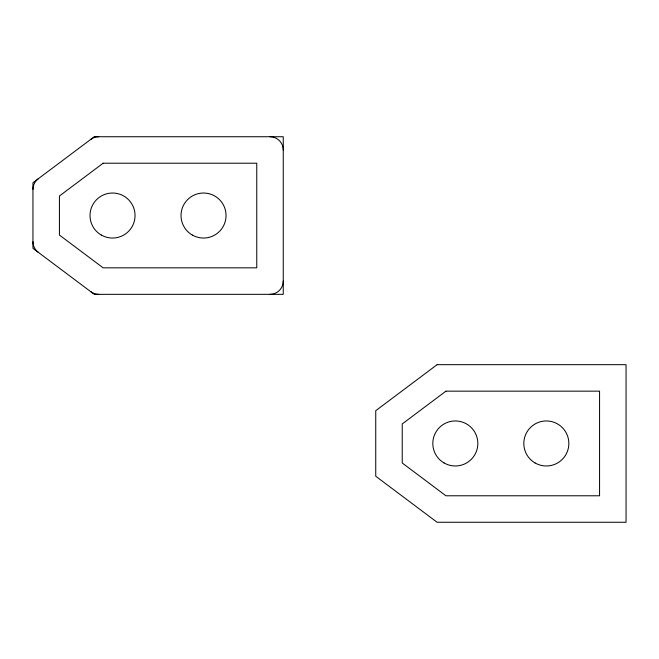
<?xml version="1.0" encoding="UTF-8"?>
<svg xmlns="http://www.w3.org/2000/svg" width="659" height="659" viewBox="0 0 659 659"><rect width="100%" height="100%" fill="white"/><g stroke="black" fill="none" stroke-linecap="round" stroke-linejoin="round"><path stroke-width="0.99" d="M98.726 294.334A13.246 13.246 0 0 1 90.777 291.682M283.255 281.088A13.246 13.246 0 0 1 270.009 294.334M270.009 136.734A13.246 13.246 0 0 1 283.255 149.972M90.777 139.378A13.246 13.246 0 0 1 98.726 136.734M32.95 189.372A13.246 13.246 0 0 1 38.247 178.778M38.247 252.282A13.246 13.246 0 0 1 32.95 241.688M94.311 136.734L32.95 182.757L32.95 248.311L94.311 294.334L283.255 294.334L283.255 136.734L94.311 136.734M103.142 163.218L59.434 195.995L59.434 235.065L103.142 267.842L256.763 267.842L256.763 163.218L103.142 163.218M437.106 364.666L375.745 410.689L375.745 476.243L437.106 522.266L626.05 522.266L626.05 364.666L437.106 364.666M445.937 391.158L402.237 423.935L402.237 463.005L445.937 495.782L599.566 495.782L599.566 391.158L445.937 391.158M535.075 462.964A22.513 22.513 0 0 0 568.849 443.466A22.513 22.513 0 0 0 535.075 423.968A22.513 22.513 0 0 0 535.075 462.964M444.075 462.964A22.513 22.513 0 0 0 477.841 443.466A22.513 22.513 0 0 0 444.075 423.968A22.513 22.513 0 0 0 444.075 462.964M101.272 235.032A22.513 22.513 0 0 0 135.046 215.534A22.513 22.513 0 0 0 101.272 196.036A22.513 22.513 0 0 0 101.272 235.032M192.28 235.032A22.513 22.513 0 0 0 226.045 215.534A22.513 22.513 0 0 0 192.28 196.036A22.513 22.513 0 0 0 192.28 235.032"/></g></svg>
